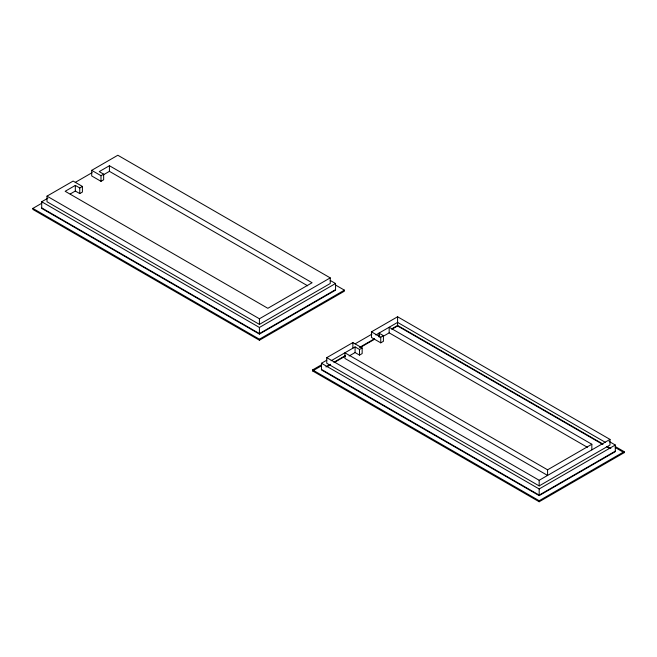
<?xml version="1.0" encoding="UTF-8"?>
<svg xmlns="http://www.w3.org/2000/svg" width="657" height="657" viewBox="0 0 657 657"><rect width="100%" height="100%" fill="white"/><g stroke="black" fill="none" stroke-linecap="round" stroke-linejoin="round"><path stroke-width="0.99" d="M82.412 186.432L79.76 187.959L75.333 185.405L65.158 191.286L267.826 308.297L312.091 282.74L109.423 165.728L99.232 171.608L103.65 174.171L103.65 179.788L100.997 181.324L91.709 175.953L91.709 170.335L117.825 155.249L330.241 277.886L330.241 283.504L259.416 324.394L47.008 201.756L47.008 196.139L73.116 181.069L82.412 186.432L82.412 192.049L79.76 193.585L75.333 191.031L70.242 193.971M330.216 280.432L335.546 283.504L335.546 290.148L259.416 334.101L41.703 208.4L41.703 201.756L47.895 198.184M75.341 182.342L92.161 172.627M335.513 285.023L344.399 290.148L344.399 291.174L259.416 340.236L32.85 209.427L32.85 208.4L41.703 203.292M91.709 170.335L100.997 175.698L103.65 174.171M103.478 174.778L109.423 171.346L307.648 285.795M47.008 196.139L259.416 318.776L330.241 277.886M41.703 201.756L259.416 327.457L335.546 283.504M335.546 289.638L259.416 333.592L41.703 207.891M32.85 208.4L259.416 339.209L344.399 290.148M378.982 336.877L378.982 333.124L383.409 335.678L383.409 341.303L380.748 342.831L371.46 337.468L371.46 331.851L397.584 316.764L609.992 439.402L609.992 445.019L539.175 485.909L326.759 363.272L326.759 357.654L352.875 342.576L362.163 347.947L362.163 353.565L359.51 355.1L355.084 352.546L349.146 355.971M609.08 441.43L615.297 445.019L615.297 451.663L539.175 495.616L321.454 369.916L321.454 363.272L326.767 360.208M355.092 343.849L371.911 334.142M615.264 446.53L624.15 451.663L624.15 452.689L539.175 501.751L312.601 370.934L312.601 369.916L321.454 364.807M312.601 370.934L321.454 365.826M331.112 360.759L355.084 346.921L359.51 349.475L362.163 347.947M375.812 334.955L397.584 322.39L605.549 442.457M325.88 366.852L330.307 364.29M333.846 362.253L345.352 355.609M359.519 347.43L374.564 338.741M391.383 329.034L397.584 325.453L602.855 443.968M326.767 366.852L330.307 364.807M334.733 362.253L345.352 356.119M360.397 347.43L374.564 339.25M392.27 329.034L397.584 325.962L602.855 444.477M371.46 331.851L380.748 337.213L383.409 335.678M383.228 336.294L389.174 332.861L587.399 447.31M547.577 469.812L547.577 475.43L344.909 358.418L344.909 352.801L547.577 469.812L591.842 444.255L591.842 449.873M326.759 357.654L539.175 480.283L609.992 439.402M321.454 363.272L539.175 488.972L615.297 445.019M615.297 451.154L539.175 495.107L321.454 369.406M312.601 369.916L539.175 500.724L624.15 451.663M615.264 447.557L624.15 452.689M607.298 446.538L610.854 448.591M606.411 446.53L609.967 448.583M591.842 444.255L389.174 327.243L389.174 332.861M539.175 480.283L539.175 485.909M539.175 488.972L539.175 495.616M539.175 500.724L539.175 501.751M397.584 316.764L397.584 325.962M380.748 337.213L380.748 342.831M379.385 333.362L379.385 337.107M359.51 349.475L359.51 355.1M355.084 346.921L355.084 352.546M352.875 342.576L352.875 348.202M259.416 318.776L259.416 324.394M259.416 327.457L259.416 334.101M259.416 339.209L259.416 340.236M109.423 165.728L109.423 171.346M100.997 175.698L100.997 181.324M79.76 187.959L79.76 193.585M75.333 185.405L75.333 191.031"/></g></svg>
